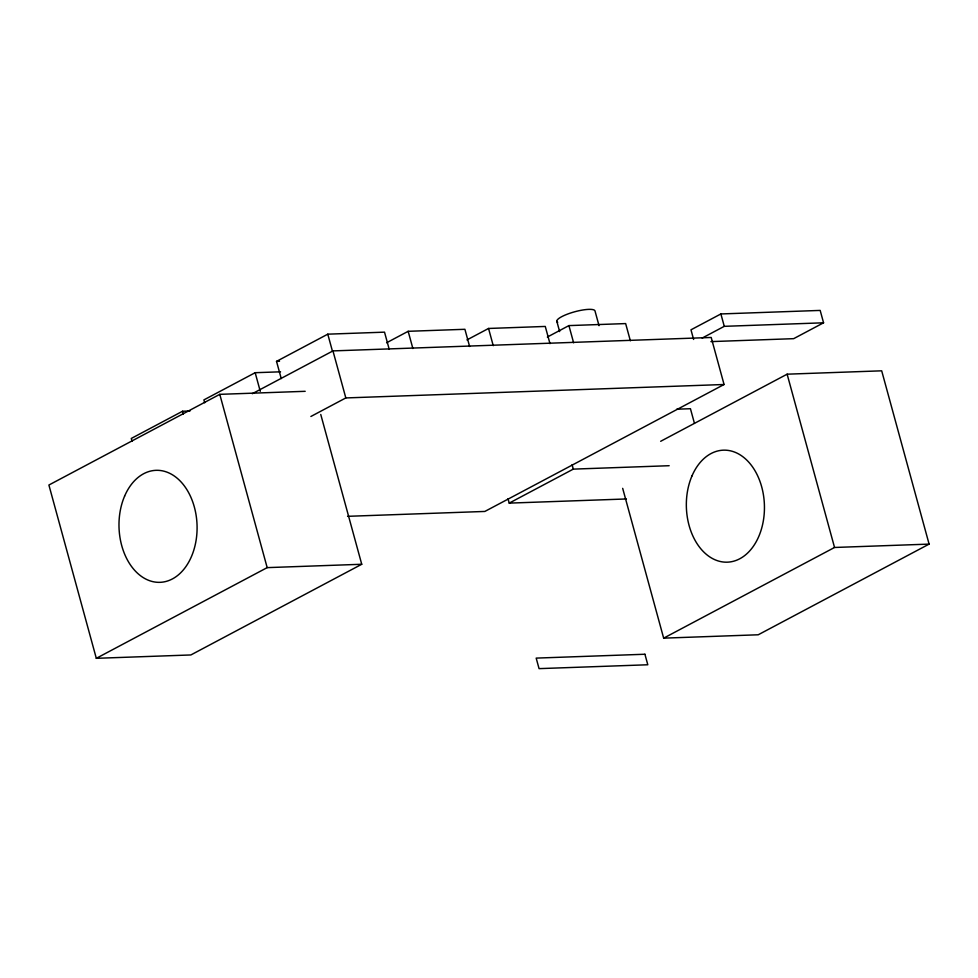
<?xml version="1.0" encoding="UTF-8"?>
<svg xmlns="http://www.w3.org/2000/svg" width="978" height="978" viewBox="0 0 978 978"><rect width="100%" height="100%" fill="white"/><g stroke="black" fill="none" stroke-linecap="round" stroke-linejoin="round"><path stroke-width="1.47" d="M190.013 410.98L182.544 411.249L131.284 438.45L132.067 441.31M280.552 371.811L255.172 372.704L203.901 399.904L204.695 402.777M281.236 378.572L276.529 361.371L327.789 334.17L384.525 332.153L389.232 349.354M305.185 391.31L219.781 394.342L48.9 485.027L96.309 658.316L190.869 654.954L361.738 564.269L320.76 414.476M252.324 393.694L332.96 350.906L711.202 337.471L724.062 384.501L484.844 511.445L347.581 516.323M386.579 342.765L408.168 331.31L464.905 329.293L469.611 346.493M310.882 416.481L345.821 397.936L724.062 384.501M466.958 339.916L488.548 328.461L545.272 326.444L549.978 343.645M547.338 337.055L568.915 325.601L625.651 323.584L630.358 340.784M710.92 341.615L793.659 338.669L823.562 322.801L820.175 310.417L720.884 313.95L690.981 329.818L693.61 339.452M96.309 658.316L267.177 567.631L361.738 564.269M702.167 338.058L724.27 326.334L823.562 322.801M508.022 498.731L509.22 503.12L573.304 469.122L669.172 465.711M660.663 441.298L787.131 374.183L881.691 370.821L929.1 544.11L758.219 634.783L663.659 638.145L622.68 488.352M663.659 638.145L834.54 547.472L929.1 544.11M276.529 361.371L279.512 361.261M676.752 409.207L690.444 408.718L694.453 423.376M509.22 503.12L626.397 498.963M787.131 374.183L834.54 547.472M720.884 313.95L724.27 326.334M599.025 325.662L595.015 311.004A19.78 4.548 -15.3 0 0 572.472 312.422A19.78 4.548 -15.3 0 0 557.729 322.312M568.915 325.601L573.621 342.801M556.837 321.334L559.636 331.591M572.093 464.721L573.304 469.122M488.548 328.461L493.242 345.662M408.168 331.31L412.875 348.51M332.96 350.906L345.821 397.936M327.789 334.17L332.496 351.371M255.172 372.704L260.27 391.334M219.781 394.342L267.177 567.631M182.544 411.249L183.326 414.11M644.918 654.245L536.176 658.108L539.061 668.634L647.803 664.771L644.918 654.245M691.984 475.919A56.039 39.034 88 0 0 724.6 562.13A56.039 39.034 88 0 0 759.613 480.442A56.039 39.034 88 0 0 691.984 475.919M124.622 496.09A56.039 39.034 88 0 0 157.238 582.289A56.039 39.034 88 0 0 192.263 500.614A56.039 39.034 88 0 0 124.622 496.09"/></g></svg>
